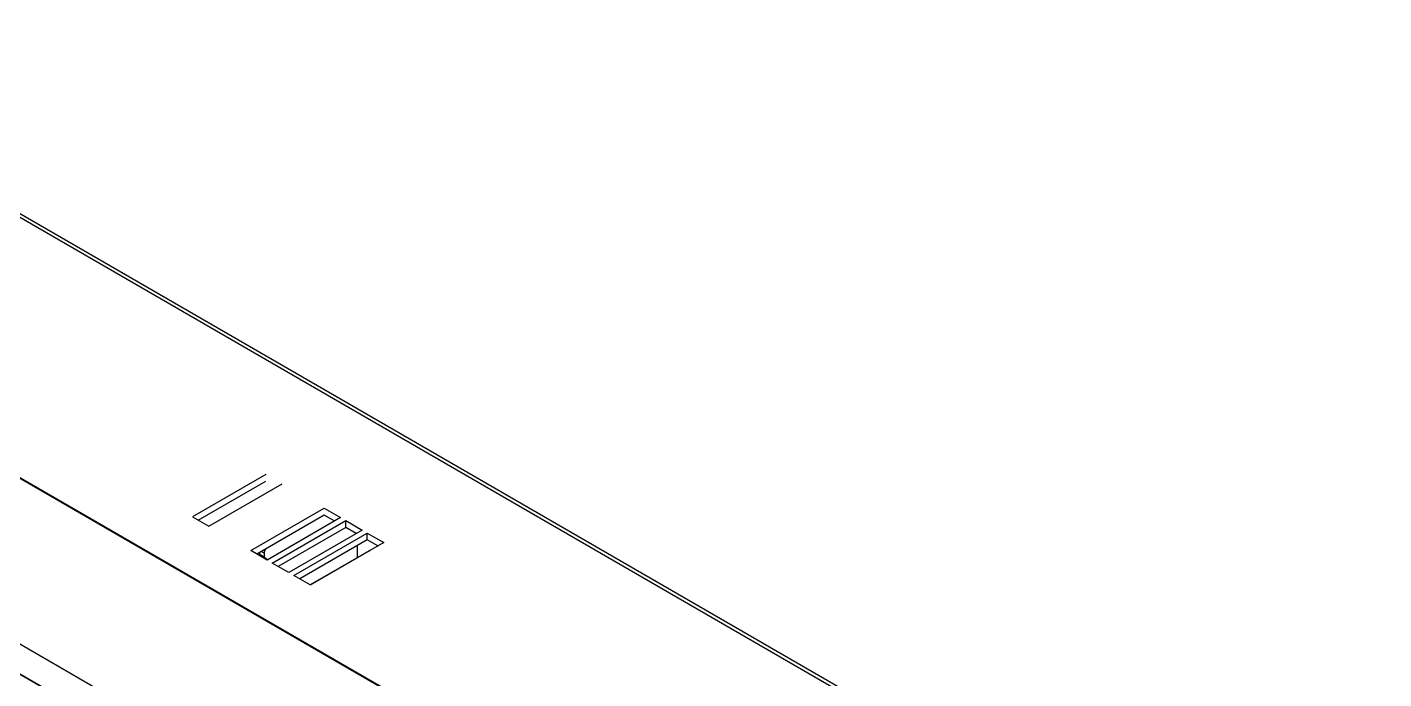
# Model space of a CAD drawing. Header units: inches. Extents: x 2.5 to 102.3, y 2 to 82.2.
# Drawn here: x 51.1 to 64.59, y 57.25 to 63.73 of the extents above; entities that cross this region are included whole.
import ezdxf

# ---------------------------------------------------------------- set-up
doc = ezdxf.new("R2010")
doc.units = ezdxf.units.IN
doc.header["$MEASUREMENT"] = 0

msp = doc.modelspace()

# ---------------------------------------------------------------- linework, layer by layer
for p, q in [((64.586, 51.411), (14.77, 80.168)), ((64.59, 51.411), (14.775, 80.169)), ((63.942, 51.789), (15.445, 79.786)), ((13.241, 79.409), (63.057, 50.651)), ((63.229, 54.787), (20.638, 79.374)), ((63.283, 54.794), (20.696, 79.378)), ((13.189, 79.144), (63.004, 50.386)), ((13.191, 79.138), (63.006, 50.381)), ((53.47, 59.282), (52.739, 58.861)), ((52.797, 58.827), (53.47, 59.215)), ((52.901, 58.767), (53.632, 59.189)), ((52.739, 58.861), (52.901, 58.767)), ((53.32, 58.525), (54.051, 58.947)), ((54.051, 58.879), (53.379, 58.491)), ((54.213, 58.853), (53.482, 58.431)), ((54.051, 58.947), (54.213, 58.853)), ((54.155, 58.819), (54.051, 58.879)), ((53.534, 58.401), (54.265, 58.823)), ((54.265, 58.756), (53.593, 58.368)), ((54.427, 58.729), (53.697, 58.308)), ((54.265, 58.823), (54.427, 58.729)), ((54.265, 58.756), (54.265, 58.823)), ((54.369, 58.696), (54.265, 58.756)), ((53.749, 58.278), (54.479, 58.699)), ((54.479, 58.632), (53.807, 58.244)), ((54.642, 58.606), (53.911, 58.184)), ((54.377, 58.573), (54.377, 58.454)), ((54.479, 58.699), (54.642, 58.606)), ((54.479, 58.632), (54.479, 58.699)), ((54.583, 58.572), (54.479, 58.632)), ((53.482, 58.431), (53.32, 58.525)), ((53.411, 58.488), (53.411, 58.51)), ((53.452, 58.465), (53.411, 58.488)), ((53.452, 58.499), (53.422, 58.516)), ((53.452, 58.499), (53.452, 58.465)), ((53.91, 58.184), (54.502, 58.526)), ((54.503, 58.525), (54.502, 58.526)), ((53.697, 58.308), (53.534, 58.401)), ((53.911, 58.184), (53.749, 58.278))]:
    msp.add_line(p, q)
at = {"flags": 128}
for points in [[(53.445, 58.453), (53.435, 58.468), (53.411, 58.488)], [(53.452, 58.465), (53.476, 58.444), (53.484, 58.432)], [(54.502, 58.526), (54.505, 58.528), (54.508, 58.528)]]:
    msp.add_lwpolyline(points, dxfattribs=at)
msp.add_arc((53.54, 58.496), 0.0877, 148.9706, 178.0477)

doc.saveas('drawing.dxf')
